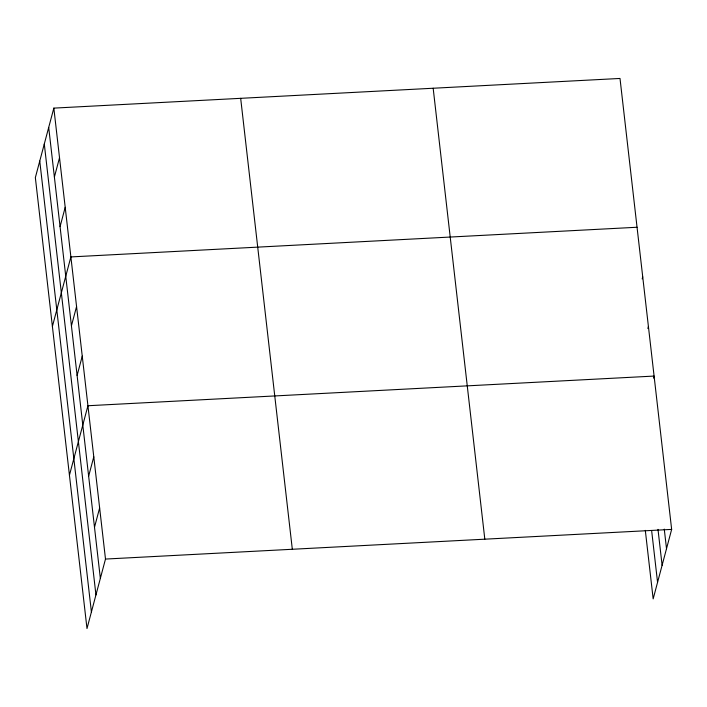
<?xml version="1.0" encoding="UTF-8"?>
<svg xmlns="http://www.w3.org/2000/svg" width="707" height="707" viewBox="0 0 707 707"><rect width="100%" height="100%" fill="white"/><g stroke="black" fill="none" stroke-linecap="round" stroke-linejoin="round"><path stroke-width="1.06" d="M53.838 108.118L35.35 177.607L86.996 628.55L105.493 559.06L53.838 108.118L620.004 78.45L671.65 529.393L653.162 598.882L645.314 530.383M54.386 177.033L59.521 157.714M60.068 226.638L65.203 207.319M52.398 326.422L70.886 256.924L637.042 227.256M71.425 325.839L76.568 306.529M77.107 375.444L82.251 356.134M69.436 475.237L87.933 405.738L654.09 376.071L653.551 378.104M88.64 476.156L93.784 456.846M94.499 527.263L99.634 507.953M642.186 278.894L642.725 276.861M647.868 328.499L648.407 326.466M105.493 559.06L671.65 529.393M664.271 529.128L666.515 548.703M657.996 529.384L662.106 565.264M651.713 531.222L657.563 582.329M433.17 88.234L484.816 539.185M240.672 98.326L292.318 549.268M48.703 127.428L100.35 578.37M44.294 143.989L95.949 594.932M39.76 161.046L91.406 611.997"/></g></svg>
